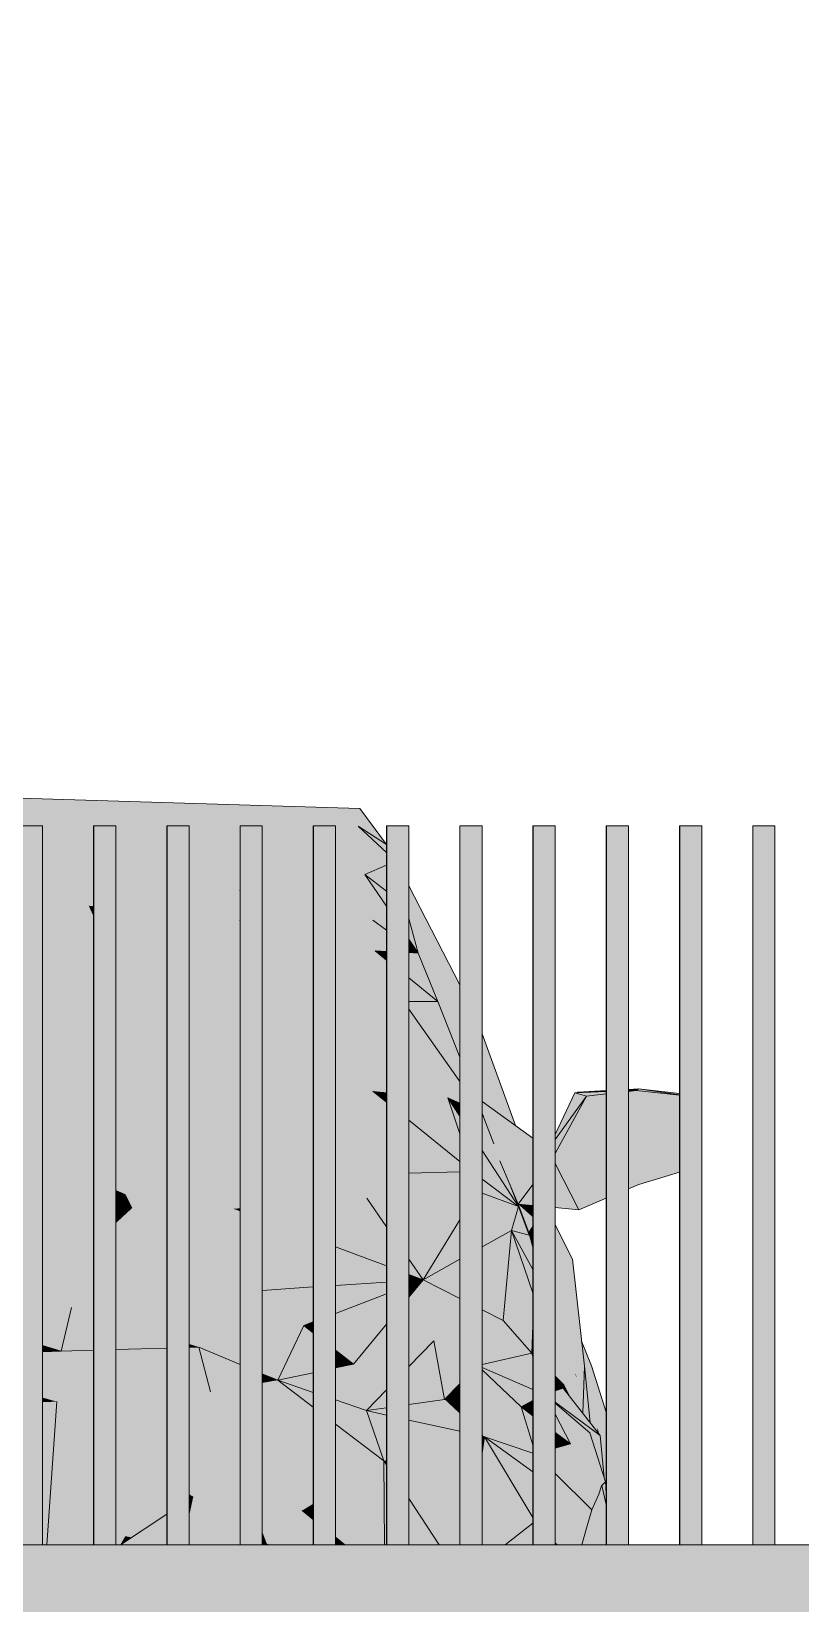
# Model space of a CAD drawing. Header units: millimetres. Extents: x 365175 to 2667127, y -330297 to -162108.
# Drawn here: x 1893568 to 1894616, y -318991 to -316848 of the extents above; entities that cross this region are included whole.
import ezdxf

# ---------------------------------------------------------------- set-up
doc = ezdxf.new("R2010")
doc.units = ezdxf.units.MM
doc.header["$MEASUREMENT"] = 0
for name, color, linetype in [('Cars', 7, 'Continuous'), ('Cotations - Altitudes & Niveaux', 7, 'Continuous'), ('TopoAlt', 7, 'Continuous')]:
    doc.layers.add(name, color=color, linetype=linetype)
doc.dimstyles.new('STYLE_GENERE__6', dxfattribs={"dimtxt": 0.18, "dimasz": 114, "dimexe": 0.18, "dimexo": 0.0625, "dimgap": 0, "dimtad": 0, "dimtih": 1, "dimtoh": 1, "dimdec": 4, "dimzin": 0, "dimdsep": 46, "dimcen": 0.09, "dimadec": 0, "dimazin": 0, "dimtfac": 1, "dimtdec": 4, "dimtmove": 0, "dimatfit": 3, "dimldrblk": 'ARROWHEAD_16', "dimfxl": 0, "dimtolj": 1, "dimtzin": 0, "dimarcsym": 0})

# ---------------------------------------------------------------- blocks, each defined once
blk = doc.blocks.new('Élément de coupe_125_6', base_point=(1445436.1, -319511))
at = {"layer": 'TopoAlt', "linetype": 'Continuous', "lineweight": 0, "true_color": 0x000000}
blk.add_hatch(color=18, dxfattribs=at).paths.add_polyline_path([(1882185.2, -318911), (1882185.2, -319511), (1914672.8, -319511), (1914672.8, -318911)])
at = {"layer": 'TopoAlt', "color": 190, "linetype": 'Continuous', "lineweight": 5, "true_color": 0x8002ff}
blk.add_line((1914672.8, -318911), (1882185.2, -318911), dxfattribs=at)
blk = doc.blocks.new('Élément de coupe_289_6', base_point=(1445436.1, -319511))
at = {"linetype": 'Continuous', "lineweight": 0, "true_color": 0x000000}
for points in [[(1893553.2, -317931), (1893553.2, -318911), (1893553.6, -318911), (1893553.6, -317931)], [(1893553.2, -317931), (1893553.2, -318911), (1893553.6, -318911), (1893553.6, -317931)], [(1893553.6, -317931), (1893553.6, -318911), (1893583.6, -318911), (1893583.6, -317931)]]:
    blk.add_hatch(color=18, dxfattribs=at).paths.add_polyline_path(points)
at = {"color": 18, "linetype": 'Continuous', "lineweight": 5, "true_color": 0x330000}
for p, q in [((1893553.2, -317931), (1893553.6, -317931)), ((1893553.2, -318911), (1893553.2, -317931)), ((1893553.6, -317931), (1893583.6, -317931)), ((1893553.6, -318911), (1893553.6, -317931)), ((1893583.6, -318911), (1893583.6, -317931))]:
    blk.add_line(p, q, dxfattribs=at)
blk = doc.blocks.new('Élément de coupe_290_6', base_point=(1445436.1, -319511))
at = {"linetype": 'Continuous', "lineweight": 0, "true_color": 0x000000}
for points in [[(1893653, -317931), (1893653, -318911), (1893653.3, -318911), (1893653.3, -317931)], [(1893653, -317931), (1893653, -318911), (1893653.3, -318911), (1893653.3, -317931)], [(1893653.3, -317931), (1893653.3, -318911), (1893683.3, -318911), (1893683.3, -317931)]]:
    blk.add_hatch(color=18, dxfattribs=at).paths.add_polyline_path(points)
at = {"color": 18, "linetype": 'Continuous', "lineweight": 5, "true_color": 0x330000}
for p, q in [((1893653, -317931), (1893653.3, -317931)), ((1893653, -318911), (1893653, -317931)), ((1893653.3, -317931), (1893683.3, -317931)), ((1893653.3, -318911), (1893653.3, -317931)), ((1893683.3, -318911), (1893683.3, -317931))]:
    blk.add_line(p, q, dxfattribs=at)
blk = doc.blocks.new('Élément de coupe_291_6', base_point=(1445436.1, -319511))
at = {"linetype": 'Continuous', "lineweight": 0, "true_color": 0x000000}
for points in [[(1893752.8, -317931), (1893752.8, -318911), (1893753.1, -318911), (1893753.1, -317931)], [(1893752.8, -317931), (1893752.8, -318911), (1893753.1, -318911), (1893753.1, -317931)], [(1893753.1, -317931), (1893753.1, -318911), (1893783.1, -318911), (1893783.1, -317931)]]:
    blk.add_hatch(color=18, dxfattribs=at).paths.add_polyline_path(points)
at = {"color": 18, "linetype": 'Continuous', "lineweight": 5, "true_color": 0x330000}
for p, q in [((1893752.8, -317931), (1893753.1, -317931)), ((1893752.8, -318911), (1893752.8, -317931)), ((1893753.1, -317931), (1893783.1, -317931)), ((1893753.1, -318911), (1893753.1, -317931)), ((1893783.1, -318911), (1893783.1, -317931))]:
    blk.add_line(p, q, dxfattribs=at)
blk = doc.blocks.new('Élément de coupe_292_6', base_point=(1445436.1, -319511))
at = {"linetype": 'Continuous', "lineweight": 0, "true_color": 0x000000}
for points in [[(1893852.5, -317931), (1893852.5, -318911), (1893852.8, -318911), (1893852.8, -317931)], [(1893852.5, -317931), (1893852.5, -318911), (1893852.8, -318911), (1893852.8, -317931)], [(1893852.8, -317931), (1893852.8, -318911), (1893882.8, -318911), (1893882.8, -317931)]]:
    blk.add_hatch(color=18, dxfattribs=at).paths.add_polyline_path(points)
at = {"color": 18, "linetype": 'Continuous', "lineweight": 5, "true_color": 0x330000}
for p, q in [((1893852.5, -317931), (1893852.8, -317931)), ((1893852.5, -318911), (1893852.5, -317931)), ((1893852.8, -317931), (1893882.8, -317931)), ((1893852.8, -318911), (1893852.8, -317931)), ((1893882.8, -318911), (1893882.8, -317931))]:
    blk.add_line(p, q, dxfattribs=at)
blk = doc.blocks.new('Élément de coupe_293_6', base_point=(1445436.1, -319511))
at = {"linetype": 'Continuous', "lineweight": 0, "true_color": 0x000000}
for points in [[(1893952.3, -317931), (1893952.3, -318911), (1893952.6, -318911), (1893952.6, -317931)], [(1893952.3, -317931), (1893952.3, -318911), (1893952.6, -318911), (1893952.6, -317931)], [(1893952.6, -317931), (1893952.6, -318911), (1893982.6, -318911), (1893982.6, -317931)]]:
    blk.add_hatch(color=18, dxfattribs=at).paths.add_polyline_path(points)
at = {"color": 18, "linetype": 'Continuous', "lineweight": 5, "true_color": 0x330000}
for p, q in [((1893952.3, -317931), (1893952.6, -317931)), ((1893952.3, -318911), (1893952.3, -317931)), ((1893952.6, -317931), (1893982.6, -317931)), ((1893952.6, -318911), (1893952.6, -317931)), ((1893982.6, -318911), (1893982.6, -317931))]:
    blk.add_line(p, q, dxfattribs=at)
blk = doc.blocks.new('Élément de coupe_294_6', base_point=(1445436.1, -319511))
at = {"linetype": 'Continuous', "lineweight": 0, "true_color": 0x000000}
for points in [[(1894052, -317931), (1894052, -318911), (1894052.4, -318911), (1894052.4, -317931)], [(1894052, -317931), (1894052, -318911), (1894052.4, -318911), (1894052.4, -317931)], [(1894052.4, -317931), (1894052.4, -318911), (1894082.4, -318911), (1894082.4, -317931)]]:
    blk.add_hatch(color=18, dxfattribs=at).paths.add_polyline_path(points)
at = {"color": 18, "linetype": 'Continuous', "lineweight": 5, "true_color": 0x330000}
for p, q in [((1894052, -317931), (1894052.4, -317931)), ((1894052, -318911), (1894052, -317931)), ((1894052.4, -317931), (1894082.4, -317931)), ((1894052.4, -318911), (1894052.4, -317931)), ((1894082.4, -318911), (1894082.4, -317931))]:
    blk.add_line(p, q, dxfattribs=at)
blk = doc.blocks.new('Élément de coupe_295_6', base_point=(1445436.1, -319511))
at = {"linetype": 'Continuous', "lineweight": 0, "true_color": 0x000000}
for points in [[(1894151.8, -317931), (1894151.8, -318911), (1894152.1, -318911), (1894152.1, -317931)], [(1894151.8, -317931), (1894151.8, -318911), (1894152.1, -318911), (1894152.1, -317931)], [(1894152.1, -317931), (1894152.1, -318911), (1894182.1, -318911), (1894182.1, -317931)]]:
    blk.add_hatch(color=18, dxfattribs=at).paths.add_polyline_path(points)
at = {"color": 18, "linetype": 'Continuous', "lineweight": 5, "true_color": 0x330000}
for p, q in [((1894151.8, -317931), (1894152.1, -317931)), ((1894151.8, -318911), (1894151.8, -317931)), ((1894152.1, -317931), (1894182.1, -317931)), ((1894152.1, -318911), (1894152.1, -317931)), ((1894182.1, -318911), (1894182.1, -317931))]:
    blk.add_line(p, q, dxfattribs=at)
blk = doc.blocks.new('Élément de coupe_296_6', base_point=(1445436.1, -319511))
at = {"linetype": 'Continuous', "lineweight": 0, "true_color": 0x000000}
for points in [[(1894251.5, -317931), (1894251.5, -318911), (1894251.9, -318911), (1894251.9, -317931)], [(1894251.5, -317931), (1894251.5, -318911), (1894251.9, -318911), (1894251.9, -317931)], [(1894251.9, -317931), (1894251.9, -318911), (1894281.9, -318911), (1894281.9, -317931)]]:
    blk.add_hatch(color=18, dxfattribs=at).paths.add_polyline_path(points)
at = {"color": 18, "linetype": 'Continuous', "lineweight": 5, "true_color": 0x330000}
for p, q in [((1894251.5, -317931), (1894251.9, -317931)), ((1894251.5, -318911), (1894251.5, -317931)), ((1894251.9, -317931), (1894281.9, -317931)), ((1894251.9, -318911), (1894251.9, -317931)), ((1894281.9, -318911), (1894281.9, -317931))]:
    blk.add_line(p, q, dxfattribs=at)
blk = doc.blocks.new('Élément de coupe_297_6', base_point=(1445436.1, -319511))
at = {"linetype": 'Continuous', "lineweight": 0, "true_color": 0x000000}
for points in [[(1894351.3, -317931), (1894351.3, -318911), (1894351.6, -318911), (1894351.6, -317931)], [(1894351.3, -317931), (1894351.3, -318911), (1894351.6, -318911), (1894351.6, -317931)], [(1894351.6, -317931), (1894351.6, -318911), (1894381.6, -318911), (1894381.6, -317931)]]:
    blk.add_hatch(color=18, dxfattribs=at).paths.add_polyline_path(points)
at = {"color": 18, "linetype": 'Continuous', "lineweight": 5, "true_color": 0x330000}
for p, q in [((1894351.3, -317931), (1894351.6, -317931)), ((1894351.3, -318911), (1894351.3, -317931)), ((1894351.6, -317931), (1894381.6, -317931)), ((1894351.6, -318911), (1894351.6, -317931)), ((1894381.6, -318911), (1894381.6, -317931))]:
    blk.add_line(p, q, dxfattribs=at)
blk = doc.blocks.new('Élément de coupe_298_6', base_point=(1445436.1, -319511))
at = {"linetype": 'Continuous', "lineweight": 0, "true_color": 0x000000}
for points in [[(1894451, -317931), (1894451, -318911), (1894451.4, -318911), (1894451.4, -317931)], [(1894451, -317931), (1894451, -318911), (1894451.4, -318911), (1894451.4, -317931)], [(1894451.4, -317931), (1894451.4, -318911), (1894481.4, -318911), (1894481.4, -317931)]]:
    blk.add_hatch(color=18, dxfattribs=at).paths.add_polyline_path(points)
at = {"color": 18, "linetype": 'Continuous', "lineweight": 5, "true_color": 0x330000}
for p, q in [((1894451, -317931), (1894451.4, -317931)), ((1894451, -318911), (1894451, -317931)), ((1894451.4, -317931), (1894481.4, -317931)), ((1894451.4, -318911), (1894451.4, -317931)), ((1894481.4, -318911), (1894481.4, -317931))]:
    blk.add_line(p, q, dxfattribs=at)
blk = doc.blocks.new('Élément de coupe_299_6', base_point=(1445436.1, -319511))
at = {"linetype": 'Continuous', "lineweight": 0, "true_color": 0x000000}
for points in [[(1894550.8, -317931), (1894550.8, -318911), (1894551.1, -318911), (1894551.1, -317931)], [(1894550.8, -317931), (1894550.8, -318911), (1894551.1, -318911), (1894551.1, -317931)], [(1894551.1, -317931), (1894551.1, -318911), (1894581.1, -318911), (1894581.1, -317931)]]:
    blk.add_hatch(color=18, dxfattribs=at).paths.add_polyline_path(points)
at = {"color": 18, "linetype": 'Continuous', "lineweight": 5, "true_color": 0x330000}
for p, q in [((1894550.8, -317931), (1894551.1, -317931)), ((1894550.8, -318911), (1894550.8, -317931)), ((1894551.1, -317931), (1894581.1, -317931)), ((1894551.1, -318911), (1894551.1, -317931)), ((1894581.1, -318911), (1894581.1, -317931))]:
    blk.add_line(p, q, dxfattribs=at)
blk = doc.blocks.new('Élément de coupe_496_6', base_point=(1445436.1, -319511))
at = {"layer": 'Cars', "linetype": 'Continuous', "lineweight": 0, "true_color": 0x000000}
for points in [[(1893377, -317916.6), (1894013.6, -317931.5), (1893377.1, -317891)], [(1893378.7, -317888.3), (1893377.1, -317891), (1894015.6, -317907.5)], [(1894013.6, -317931.5), (1894015.6, -317907.5), (1893377.1, -317891)], [(1894015.6, -317907.5), (1894013.6, -317931.5), (1894051.9, -317956.7)], [(1893377, -317916.6), (1893553.2, -317939.1), (1893553.2, -317931), (1893583.6, -317931), (1893583.6, -317943), (1893653, -317951.8), (1893653, -317931), (1893683.3, -317931), (1893683.3, -317955.7), (1893752.8, -317964.6), (1893752.8, -317931), (1893783.1, -317931), (1893783.1, -317968.4), (1893852.5, -317977.3), (1893852.5, -317931), (1893882.8, -317931), (1893882.8, -317981.2), (1893911.1, -317984.8), (1893952.3, -317963.4), (1893952.3, -317931), (1893982.6, -317931), (1893982.6, -317947.6), (1894013.6, -317931.5)], [(1894013.6, -317931.5), (1893982.6, -317947.6), (1893982.6, -317992.8), (1894022.5, -317997.3)], [(1894052, -317967.3), (1894013.6, -317931.5), (1894022.5, -317997.3), (1894052, -317984.9)], [(1894051.9, -317956.7), (1894013.6, -317931.5), (1894052, -317967.3), (1894052, -317956.8)], [(1893583.6, -317961.5), (1893653, -317976.6), (1893653, -317951.8), (1893583.6, -317943)], [(1893683.3, -317983.2), (1893752.8, -317998.2), (1893752.8, -317964.6), (1893683.3, -317955.7)], [(1893653, -317976.6), (1893583.6, -317961.5), (1893583.6, -317997.5), (1893653, -318003.2)], [(1893783.1, -318004.8), (1893851.1, -318019.6), (1893852.5, -318018.8), (1893852.5, -317977.3), (1893783.1, -317968.4)], [(1893911.1, -317984.8), (1893952.3, -317989.4), (1893952.3, -317963.4)], [(1893583.6, -318014.9), (1893653, -318026.5), (1893653, -318003.2), (1893583.6, -317997.5)], [(1893752.8, -317998.2), (1893683.3, -317983.2), (1893683.3, -318005.7), (1893752.8, -318011.5)], [(1893882.8, -318001.2), (1893911.1, -317984.8), (1893882.8, -317981.2)], [(1893882.8, -318001.2), (1893882.8, -318026.6), (1893952.3, -318042), (1893952.3, -318010.1), (1893911.1, -317984.8)], [(1893911.1, -317984.8), (1893952.3, -318010.1), (1893952.3, -317989.4)], [(1894022.5, -317997.3), (1893982.6, -317992.8), (1893982.6, -318028.7), (1894033.2, -318059.9)], [(1894022.5, -317997.3), (1894052, -318020.2), (1894052, -317984.9)], [(1894022.5, -317997.3), (1894033.2, -318059.9), (1894052, -318073.4), (1894052, -318040.8)], [(1894022.5, -317997.3), (1894052, -318040.8), (1894052, -318020.2)], [(1893583.6, -318026.2), (1893646.5, -318040.1), (1893653, -318040.7), (1893653, -318026.5), (1893583.6, -318014.9)], [(1893683.3, -318005.7), (1893683.3, -318031.5), (1893752.8, -318043.1), (1893752.8, -318011.5)], [(1893851.1, -318019.6), (1893783.1, -318004.8), (1893783.1, -318014)], [(1893783.1, -318014), (1893783.1, -318048.2), (1893851.3, -318059.6), (1893851.1, -318019.6)], [(1893851.1, -318019.6), (1893852.5, -318019.9), (1893852.5, -318018.8)], [(1893851.1, -318019.6), (1893852.5, -318020.2), (1893852.5, -318019.9)], [(1893851.1, -318019.6), (1893851.3, -318059.6), (1893852.5, -318059.8), (1893852.5, -318020.2)], [(1894082.4, -318047.5), (1894151.8, -318155.7), (1894151.8, -318147.9), (1894082.4, -318013.1)], [(1893583.6, -318026.2), (1893583.6, -318038.8), (1893646.5, -318040.1)], [(1893646.5, -318040.1), (1893583.6, -318038.8), (1893583.6, -318171.3), (1893653, -318217.4), (1893653, -318054.4)], [(1893646.5, -318040.1), (1893653, -318054.4), (1893653, -318040.7)], [(1893683.3, -318031.5), (1893683.3, -318043.6), (1893752.8, -318050.2), (1893752.8, -318043.1)], [(1893952.3, -318042), (1893882.8, -318026.6), (1893882.8, -318033.6), (1893952.3, -318064.3)], [(1893882.8, -318066.7), (1893952.3, -318082.4), (1893952.3, -318064.3), (1893882.8, -318033.6)], [(1893982.6, -318048.7), (1894033.2, -318059.9), (1893982.6, -318028.7)], [(1893752.8, -318050.2), (1893683.3, -318043.6), (1893683.3, -318120.9), (1893752.8, -318273)], [(1893783.1, -318048.2), (1893783.1, -318053.1), (1893851.3, -318059.6)], [(1893783.1, -318053.1), (1893783.1, -318229.8), (1893851.3, -318059.6)], [(1893783.1, -318229.8), (1893783.1, -318288.6), (1893852.5, -318289.7), (1893852.5, -318061.2), (1893851.3, -318059.6)], [(1893852.5, -318059.8), (1893851.3, -318059.6), (1893852.5, -318061.2)], [(1893982.6, -318077.7), (1894036.6, -318101.5), (1894033.2, -318059.9), (1893982.6, -318048.7)], [(1894033.2, -318059.9), (1894036.6, -318101.5), (1894052, -318102.3), (1894052, -318073.4)], [(1894082.4, -318047.5), (1894082.4, -318050.2), (1894151.8, -318198.9), (1894151.8, -318155.7)], [(1894082.4, -318057.6), (1894095.1, -318104.5), (1894151.8, -318216.8), (1894151.8, -318198.9), (1894082.4, -318050.2)], [(1894082.4, -318057.6), (1894082.4, -318085.7), (1894095.1, -318104.5)], [(1893882.8, -318066.7), (1893882.8, -318100), (1893952.3, -318188.9), (1893952.3, -318082.4)], [(1893982.6, -318089.3), (1894036.6, -318101.5), (1893982.6, -318077.7)], [(1893952.3, -318188.9), (1893882.8, -318100), (1893882.8, -318290.2), (1893952.3, -318291.4)], [(1893982.6, -318089.3), (1893982.6, -318227.7), (1894033.4, -318292.7), (1894036.6, -318101.5)], [(1894036.6, -318101.5), (1894033.4, -318292.7), (1894052, -318238.3), (1894052, -318129.2)], [(1894036.6, -318101.5), (1894052, -318129.2), (1894052, -318114)], [(1894052, -318102.3), (1894036.6, -318101.5), (1894052, -318114)], [(1894082.4, -318085.7), (1894082.4, -318095.3), (1894095.1, -318104.5)], [(1894082.4, -318095.3), (1894082.4, -318103.9), (1894095.1, -318104.5)], [(1894095.1, -318104.5), (1894082.4, -318103.9), (1894082.4, -318138.5), (1894121.9, -318170.5)], [(1894095.1, -318104.5), (1894121.9, -318170.5), (1894151.8, -318227), (1894151.8, -318216.8)], [(1893683.3, -318120.9), (1893683.3, -318237.5), (1893752.8, -318283.6), (1893752.8, -318273)], [(1894082.4, -318138.5), (1894082.4, -318170.6), (1894121.9, -318170.5)], [(1893583.6, -318291.9), (1893653, -318290.4), (1893653, -318217.4), (1893583.6, -318171.3)], [(1894082.4, -318180.8), (1894151.8, -318279.7), (1894151.8, -318246.4), (1894121.9, -318170.5), (1894082.4, -318170.6)], [(1894082.4, -318186.1), (1894135.6, -318301.7), (1894151.8, -318308.9), (1894151.8, -318279.7), (1894082.4, -318180.8)], [(1894082.4, -318186.1), (1894082.4, -318297), (1894135.6, -318301.7)], [(1894121.9, -318170.5), (1894151.8, -318246.4), (1894151.8, -318227)], [(1893982.6, -318291.9), (1894033.4, -318292.7), (1893982.6, -318227.7)], [(1894182.1, -318214.6), (1894182.1, -318263.8), (1894212.2, -318328.3), (1894227.7, -318339.4)], [(1893752.8, -318283.6), (1893683.3, -318237.5), (1893683.3, -318289.8), (1893752.8, -318288.3)], [(1894033.4, -318292.7), (1894052, -318294.4), (1894052, -318238.3)], [(1894182.1, -318263.8), (1894182.1, -318276.9), (1894205.6, -318323.5), (1894212.2, -318328.3)], [(1894182.1, -318276.9), (1894182.1, -318284.4), (1894201.1, -318320.3), (1894205.6, -318323.5)], [(1893583.6, -318291.9), (1893583.6, -318384.5), (1893653, -318414.5), (1893653, -318290.4)], [(1893752.8, -318288.3), (1893683.3, -318289.8), (1893683.3, -318427.6), (1893696.5, -318433.3), (1893752.8, -318304.1)], [(1893783.1, -318288.6), (1893783.1, -318297.5), (1893852.5, -318325.1), (1893852.5, -318289.7)], [(1893852.5, -318325.1), (1893783.1, -318297.5), (1893783.1, -318426.4), (1893852.5, -318420.9)], [(1893882.8, -318337.2), (1893952.3, -318364.8), (1893952.3, -318291.4), (1893882.8, -318290.2)], [(1893982.6, -318376.8), (1894052, -318404.4), (1894052, -318397.8), (1894033.4, -318292.7), (1893982.6, -318291.9)], [(1894052, -318307.8), (1894033.4, -318292.7), (1894052, -318397.8)], [(1894033.4, -318292.7), (1894052, -318307.8), (1894052, -318294.4)], [(1894082.4, -318297), (1894082.4, -318332.4), (1894151.8, -318388.7), (1894151.8, -318350.7), (1894135.6, -318301.7)], [(1894201.1, -318320.3), (1894182.1, -318284.4), (1894182.1, -318306.6)], [(1894281.9, -318358.8), (1894324.4, -318299.4), (1894308.4, -318295), (1894281.9, -318351.9)], [(1894351.3, -318292.4), (1894308.4, -318295), (1894351.3, -318293.4)], [(1894308.4, -318295), (1894324.4, -318299.4), (1894351.3, -318296.4), (1894351.3, -318293.4)], [(1894312.4, -318293.9), (1894311.9, -318294.8), (1894312.2, -318294.8)], [(1894312.4, -318293.9), (1894312.2, -318294.8), (1894312.8, -318294.7)], [(1894312.4, -318293.9), (1894312.8, -318294.7), (1894351.3, -318292.4), (1894351.3, -318291.9)], [(1894324.4, -318299.4), (1894351.3, -318344.8), (1894351.3, -318296.4)], [(1894381.6, -318290.5), (1894381.6, -318292.2), (1894392, -318291.8), (1894395.1, -318289.7)], [(1894381.6, -318290.4), (1894381.6, -318290.5), (1894395.1, -318289.7)], [(1894392, -318291.8), (1894381.6, -318293), (1894381.6, -318396.1), (1894395.7, -318419.8)], [(1894381.6, -318292.2), (1894381.6, -318293), (1894392, -318291.8)], [(1894395.1, -318289.7), (1894392, -318291.8), (1894451, -318298.3), (1894451, -318297.7)], [(1894392, -318291.8), (1894395.7, -318419.8), (1894451, -318403.2), (1894451, -318372.8)], [(1894392, -318291.8), (1894451, -318372.8), (1894451, -318332)], [(1894451, -318298.3), (1894392, -318291.8), (1894451, -318332)], [(1894451, -318295.8), (1894395.1, -318289.7), (1894451, -318297.7)], [(1893752.8, -318304.1), (1893696.5, -318433.3), (1893752.8, -318428.8)], [(1894151.8, -318326.7), (1894135.6, -318301.7), (1894151.8, -318350.7)], [(1894135.6, -318301.7), (1894151.8, -318326.7), (1894151.8, -318308.9)], [(1894182.1, -318306.6), (1894182.1, -318307.7), (1894251.5, -318363.1), (1894251.5, -318356.6)], [(1894182.1, -318323.2), (1894182.1, -318323.4), (1894198.3, -318364.7), (1894206.2, -318387.6), (1894231.3, -318446.7), (1894251.5, -318419.8), (1894251.5, -318363.1), (1894182.1, -318307.7), (1894182.1, -318322.8), (1894182.2, -318323.1), (1894184, -318327.2)], [(1894324.4, -318299.4), (1894281.9, -318377.6), (1894281.9, -318391.5), (1894314.1, -318454.3)], [(1894281.9, -318358.8), (1894281.9, -318377.6), (1894324.4, -318299.4)], [(1894314.1, -318454.3), (1894351.3, -318438.6), (1894351.3, -318344.8), (1894324.4, -318299.4)], [(1893882.8, -318418.5), (1893952.3, -318413), (1893952.3, -318364.8), (1893882.8, -318337.2)], [(1894082.4, -318332.4), (1894082.4, -318404.3), (1894151.8, -318402.9), (1894151.8, -318388.7)], [(1894182.1, -318322.8), (1894182.1, -318322.9), (1894182.2, -318323.1)], [(1894182.2, -318323.1), (1894182.1, -318322.9), (1894182.1, -318323.2), (1894184, -318327.2)], [(1894183.5, -318326.9), (1894184, -318327.2), (1894182.1, -318323.2), (1894182.1, -318323.4)], [(1894182.1, -318323.4), (1894182.1, -318373.5), (1894231.6, -318449.9), (1894219.3, -318418.5), (1894206.2, -318387.6), (1894198.3, -318364.7)], [(1894481.4, -318347.3), (1894481.4, -318348.3), (1894481.6, -318349.2)], [(1894481.4, -318348.3), (1894481.4, -318349.3), (1894481.6, -318349.2)], [(1894481.4, -318349.3), (1894481.4, -318351), (1894481.6, -318349.2)], [(1893583.6, -318384.5), (1893583.6, -318429.6), (1893653, -318431.9), (1893653, -318414.5)], [(1893982.6, -318410.6), (1894052, -318405), (1894052, -318404.4), (1893982.6, -318376.8)], [(1894182.1, -318373.5), (1894182.1, -318412.5), (1894231.6, -318449.9)], [(1893982.6, -318437.9), (1894025.2, -318438.6), (1894052, -318406.5), (1894052, -318405), (1893982.6, -318410.6)], [(1894082.4, -318404.3), (1894082.4, -318410.8), (1894151.8, -318424.7), (1894151.8, -318402.9)], [(1894227.4, -318443.3), (1894231.6, -318449.9), (1894219.3, -318418.5), (1894206.2, -318387.6)], [(1894281.9, -318391.5), (1894281.9, -318451.4), (1894314.1, -318454.3)], [(1894381.6, -318396.1), (1894381.6, -318425.7), (1894395.7, -318419.8)], [(1893783.1, -318426.4), (1893783.1, -318434.7), (1893852.5, -318435.8), (1893852.5, -318420.9)], [(1893882.8, -318418.5), (1893882.8, -318436.3), (1893952.3, -318437.4), (1893952.3, -318413)], [(1894025.2, -318438.6), (1894052, -318437), (1894052, -318406.5)], [(1894082.4, -318410.8), (1894082.4, -318435.1), (1894151.8, -318430.9), (1894151.8, -318424.7)], [(1894182.1, -318412.5), (1894182.1, -318431.8), (1894231.6, -318449.9)], [(1894219.3, -318418.5), (1894231.6, -318449.9), (1894243.2, -318481), (1894244.2, -318481.2), (1894231.3, -318446.7)], [(1894219.3, -318418.5), (1894231.6, -318449.9), (1894243.2, -318481), (1894244.2, -318481.2), (1894231.3, -318446.7)], [(1894231.3, -318446.7), (1894251.5, -318448.5), (1894251.5, -318419.8)], [(1893583.6, -318440.9), (1893653, -318447.1), (1893653, -318431.9), (1893583.6, -318429.6)], [(1893583.6, -318444.8), (1893653, -318448.8), (1893653, -318447.1), (1893583.6, -318440.9)], [(1893583.6, -318463.2), (1893653, -318496.6), (1893653, -318448.8), (1893583.6, -318444.8)], [(1893683.3, -318432.9), (1893696.5, -318433.3), (1893683.3, -318427.6)], [(1893683.3, -318432.9), (1893683.3, -318449.8), (1893705.8, -318451.9), (1893696.5, -318433.3)], [(1893752.8, -318428.8), (1893696.5, -318433.3), (1893752.8, -318434.2)], [(1893696.5, -318433.3), (1893752.8, -318435.3), (1893752.8, -318434.2)], [(1893696.5, -318433.3), (1893752.8, -318440.9), (1893752.8, -318435.3)], [(1893696.5, -318433.3), (1893705.8, -318451.9), (1893752.8, -318452.3), (1893752.8, -318440.9)], [(1893852.5, -318435.8), (1893783.1, -318434.7), (1893783.1, -318436.4), (1893852.5, -318438.8)], [(1893852.5, -318438.8), (1893783.1, -318436.4), (1893783.1, -318444.9), (1893843.7, -318453.1), (1893852.5, -318452.4)], [(1893783.1, -318444.9), (1893783.1, -318452.5), (1893843.7, -318453.1)], [(1893952.3, -318437.4), (1893882.8, -318436.3), (1893882.8, -318439.9), (1893952.3, -318442.4)], [(1893882.8, -318450.3), (1893952.3, -318445.3), (1893952.3, -318442.4), (1893882.8, -318439.9)], [(1893882.8, -318450.3), (1893882.8, -318467.6), (1893952.3, -318493.4), (1893952.3, -318445.3)], [(1893982.6, -318437.9), (1893982.6, -318443), (1894025.2, -318438.6)], [(1893982.6, -318443), (1893982.6, -318474), (1894025.2, -318438.6)], [(1893982.6, -318474), (1893982.6, -318504.8), (1894052, -318531), (1894052, -318477.5), (1894025.2, -318438.6)], [(1894052, -318437), (1894025.2, -318438.6), (1894052, -318477.5)], [(1894082.4, -318435.1), (1894082.4, -318521.5), (1894101.8, -318549.8), (1894151.8, -318468.3), (1894151.8, -318430.9)], [(1894182.1, -318431.8), (1894182.1, -318436.9), (1894222.1, -318482.6), (1894231.6, -318449.9)], [(1894182.1, -318504.9), (1894222.1, -318482.6), (1894182.1, -318436.9)], [(1894227.4, -318443.3), (1894229.7, -318448.4), (1894231.6, -318449.9)], [(1894229.9, -318449.1), (1894230.1, -318449.3), (1894231.6, -318449.9), (1894229.7, -318448.4)], [(1894231.3, -318446.7), (1894245.7, -318485.4), (1894251.5, -318477.2), (1894251.5, -318448.5)], [(1894231.3, -318446.7), (1894251.5, -318464.7), (1894251.5, -318448.5)], [(1893653, -318496.6), (1893583.6, -318463.2), (1893583.6, -318481.3), (1893653, -318497.3)], [(1893683.3, -318450.6), (1893705.8, -318451.9), (1893683.3, -318449.8)], [(1893705.8, -318451.9), (1893683.3, -318450.6), (1893683.3, -318472.7)], [(1893683.3, -318472.7), (1893683.3, -318497.8), (1893752.8, -318497.1), (1893752.8, -318459.9), (1893705.8, -318451.9)], [(1893705.8, -318451.9), (1893752.8, -318459.9), (1893752.8, -318452.3)], [(1893783.1, -318452.5), (1893783.1, -318465.2), (1893852.5, -318477.1), (1893852.5, -318456.3), (1893843.7, -318453.1)], [(1893783.1, -318465.2), (1893783.1, -318496.8), (1893852.5, -318496.1), (1893852.5, -318477.1)], [(1893852.5, -318452.4), (1893843.7, -318453.1), (1893852.5, -318456.3)], [(1893882.8, -318482.4), (1893952.3, -318494.3), (1893952.3, -318493.4), (1893882.8, -318467.6)], [(1894101.8, -318549.8), (1894151.8, -318521.8), (1894151.8, -318468.3)], [(1894246.1, -318488.8), (1894231.6, -318449.9), (1894222.1, -318482.6)], [(1894230.1, -318449.3), (1894231.4, -318450.6), (1894231.6, -318449.9)], [(1894231.4, -318450.6), (1894244.7, -318487.3), (1894245.8, -318487.9), (1894231.6, -318449.9)], [(1893583.6, -318494.9), (1893653, -318497.9), (1893653, -318497.3), (1893583.6, -318481.3)], [(1893882.8, -318495.9), (1893952.3, -318495.2), (1893952.3, -318494.3), (1893882.8, -318482.4)], [(1894182.1, -318504.9), (1894182.1, -318590.6), (1894210.7, -318605.2), (1894222.1, -318482.6)], [(1894210.7, -318605.2), (1894251.5, -318573.7), (1894251.5, -318567.7), (1894222.1, -318482.6)], [(1894251.5, -318535.6), (1894222.1, -318482.6), (1894251.5, -318567.7)], [(1894246.1, -318488.8), (1894222.1, -318482.6), (1894251.5, -318535.6), (1894251.5, -318508.7)], [(1894244.2, -318481.2), (1894243.2, -318481), (1894246.1, -318488.8), (1894251.5, -318489.3), (1894251.5, -318486.7), (1894245.7, -318485.4)], [(1894244.2, -318481.2), (1894243.2, -318481), (1894246.1, -318488.8), (1894251.5, -318489.3), (1894251.5, -318486.7), (1894245.7, -318485.4)], [(1894245.7, -318485.4), (1894251.5, -318486.7), (1894251.5, -318477.2)], [(1894246.1, -318488.8), (1894251.5, -318508.7), (1894251.5, -318489.3)], [(1894251.5, -318489.3), (1894251.2, -318489.2), (1894251.5, -318489.3)], [(1894281.9, -318475.1), (1894281.9, -318505.6), (1894305.2, -318521.9)], [(1893583.6, -318494.9), (1893583.6, -318570.4), (1893622.9, -318587.4), (1893653, -318506.2), (1893653, -318497.9)], [(1893653, -318506.2), (1893622.9, -318587.4), (1893653, -318584.6)], [(1893683.3, -318506.8), (1893752.8, -318529), (1893752.8, -318497.1), (1893683.3, -318497.8)], [(1893683.3, -318581.9), (1893752.8, -318575.6), (1893752.8, -318529), (1893683.3, -318506.8)], [(1893852.5, -318496.1), (1893783.1, -318496.8), (1893783.1, -318538.7), (1893852.5, -318561)], [(1893882.8, -318495.9), (1893882.8, -318552.2), (1893952.3, -318498.8), (1893952.3, -318495.2)], [(1893882.8, -318552.2), (1893882.8, -318564.2), (1893952.3, -318559.6), (1893952.3, -318498.8)], [(1893982.6, -318557.6), (1894052, -318553), (1894052, -318531), (1893982.6, -318504.8)], [(1894281.9, -318505.6), (1894281.9, -318545.5), (1894305.2, -318521.9)], [(1894082.4, -318542.4), (1894101.8, -318549.8), (1894082.4, -318521.5)], [(1894151.8, -318521.8), (1894101.8, -318549.8), (1894151.8, -318575.2)], [(1894305.2, -318521.9), (1894281.9, -318545.5), (1894281.9, -318591.8), (1894321.6, -318667.3)], [(1893783.1, -318572.8), (1893852.5, -318566.5), (1893852.5, -318561), (1893783.1, -318538.7)], [(1893982.6, -318595.6), (1894052, -318568.9), (1894052, -318553), (1893982.6, -318557.6)], [(1894082.4, -318542.4), (1894082.4, -318551), (1894101.8, -318549.8)], [(1894082.4, -318557.2), (1894082.4, -318573.3), (1894101.8, -318549.8)], [(1894101.8, -318549.8), (1894082.4, -318573.3), (1894082.4, -318642.9), (1894116.3, -318633)], [(1894082.4, -318551), (1894082.4, -318557.2), (1894101.8, -318549.8)], [(1894101.8, -318549.8), (1894116.3, -318633), (1894151.8, -318622.5), (1894151.8, -318575.2)], [(1893583.6, -318570.4), (1893583.6, -318586.3), (1893622.9, -318587.4)], [(1893752.8, -318575.6), (1893683.3, -318581.9), (1893683.3, -318606.2), (1893752.8, -318627.9)], [(1893783.1, -318572.8), (1893783.1, -318637.3), (1893796.4, -318641.5), (1893852.5, -318580), (1893852.5, -318566.5)], [(1893952.3, -318559.6), (1893882.8, -318564.2), (1893882.8, -318576.1), (1893939.5, -318612.1), (1893952.3, -318607.2)], [(1893882.8, -318576.1), (1893882.8, -318623.8), (1893939.5, -318612.1)], [(1893982.6, -318645.8), (1894006.9, -318664.7), (1894052, -318610.1), (1894052, -318568.9), (1893982.6, -318595.6)], [(1894210.7, -318605.2), (1894250, -318650), (1894251.5, -318612), (1894251.5, -318573.7)], [(1894281.9, -318591.8), (1894288.5, -318604.4), (1894281.9, -318564.1)], [(1893622.9, -318587.4), (1893583.6, -318586.3), (1893583.6, -318639.3), (1893609.1, -318646.9)], [(1893622.9, -318587.4), (1893609.1, -318646.9), (1893653, -318645.7), (1893653, -318596.7)], [(1893622.9, -318587.4), (1893653, -318596.7), (1893653, -318584.6)], [(1893796.4, -318641.5), (1893852.5, -318630), (1893852.5, -318580)], [(1894182.1, -318590.6), (1894182.1, -318613.6), (1894210.7, -318605.2)], [(1894321.6, -318667.3), (1894281.9, -318591.8), (1894281.9, -318612.2)], [(1894281.9, -318604), (1894284.5, -318613.6), (1894285.4, -318617.1), (1894294.2, -318629.2), (1894292, -318618.5), (1894288.5, -318604.4), (1894281.9, -318591.8)], [(1893683.3, -318606.2), (1893683.3, -318644.8), (1893752.8, -318642.8), (1893752.8, -318627.9)], [(1893939.5, -318612.1), (1893882.8, -318623.8), (1893882.8, -318677.8), (1893903.9, -318686.6)], [(1893903.9, -318686.6), (1893952.3, -318676.4), (1893952.3, -318622.1), (1893939.5, -318612.1)], [(1893952.3, -318607.2), (1893939.5, -318612.1), (1893952.3, -318622.1)], [(1894006.9, -318664.7), (1894052, -318651.7), (1894052, -318610.1)], [(1894182.1, -318665.4), (1894250, -318650), (1894210.7, -318605.2), (1894182.1, -318655.9)], [(1894182.1, -318613.6), (1894182.1, -318655.9), (1894210.7, -318605.2)], [(1894250, -318650), (1894251.5, -318651.5), (1894251.5, -318612)], [(1894281.9, -318612.2), (1894281.9, -318657.6), (1894293.7, -318692.8), (1894321.6, -318667.3)], [(1894294.2, -318629.2), (1894285.4, -318617.1), (1894308.9, -318677.3), (1894309.4, -318678.4), (1894310, -318677.9), (1894304, -318658.8)], [(1893583.6, -318639.3), (1893583.6, -318647.9), (1893609.1, -318646.9)], [(1893783.1, -318641.9), (1893796.4, -318641.5), (1893783.1, -318637.3)], [(1893783.1, -318694.6), (1893812.4, -318702.6), (1893796.4, -318641.5), (1893783.1, -318641.9)], [(1893796.4, -318641.5), (1893852.5, -318665.1), (1893852.5, -318630)], [(1893796.4, -318641.5), (1893812.4, -318702.6), (1893852.5, -318695.6), (1893852.5, -318665.1)], [(1894082.4, -318642.9), (1894082.4, -318668.2), (1894116.3, -318633)], [(1894116.3, -318633), (1894082.4, -318668.2), (1894082.4, -318719.8), (1894131.2, -318712.8)], [(1894116.3, -318633), (1894151.8, -318653.1), (1894151.8, -318622.5)], [(1894116.3, -318633), (1894131.2, -318712.8), (1894151.8, -318691.7), (1894151.8, -318653.1)], [(1894317.8, -318633.6), (1894321.6, -318667.3), (1894323.8, -318690), (1894339.3, -318751.8), (1894331, -318667.2)], [(1893583.6, -318710.4), (1893603.2, -318715.9), (1893609.1, -318646.9), (1893583.6, -318647.9)], [(1893609.1, -318646.9), (1893603.2, -318715.9), (1893653, -318712.8), (1893653, -318659)], [(1893609.1, -318646.9), (1893653, -318659), (1893653, -318645.7)], [(1893752.8, -318642.8), (1893683.3, -318644.8), (1893683.3, -318667.3), (1893752.8, -318686.3)], [(1893982.6, -318645.8), (1893982.6, -318669.9), (1894006.9, -318664.7)], [(1894006.9, -318664.7), (1894024.6, -318728), (1894052, -318699.6), (1894052, -318651.7)], [(1894182.1, -318669.4), (1894251.5, -318699.1), (1894251.5, -318655), (1894250, -318650), (1894182.1, -318665.4)], [(1894251.5, -318651.7), (1894250, -318650), (1894251.5, -318655)], [(1894250, -318650), (1894251.5, -318651.7), (1894251.5, -318651.5)], [(1894293.7, -318692.8), (1894281.9, -318657.6), (1894281.9, -318681.2)], [(1893683.3, -318667.3), (1893683.3, -318710.8), (1893752.8, -318706.4), (1893752.8, -318686.3)], [(1893882.8, -318677.8), (1893882.8, -318690.3), (1893903.9, -318686.6)], [(1893903.9, -318686.6), (1893952.3, -318703.2), (1893952.3, -318676.4)], [(1894006.9, -318664.7), (1893982.6, -318669.9), (1893982.6, -318713.6), (1894024.6, -318728)], [(1894182.1, -318669.4), (1894182.1, -318672.6), (1894235.3, -318723), (1894251.5, -318714.5), (1894251.5, -318699.1)], [(1894182.1, -318672.6), (1894182.1, -318717.8), (1894235.3, -318723)], [(1894293.7, -318692.8), (1894281.9, -318681.2), (1894281.9, -318685.4), (1894292.7, -318697.4)], [(1894321.6, -318667.3), (1894293.7, -318692.8), (1894300.7, -318707.6), (1894318.8, -318730.8)], [(1894309.4, -318678.4), (1894310.7, -318683.7), (1894310, -318677.9)], [(1894318.8, -318730.8), (1894319.3, -318731.4), (1894321.6, -318667.3)], [(1894319.3, -318731.4), (1894329.2, -318744.1), (1894321.6, -318667.3)], [(1894351.3, -318735.5), (1894331, -318667.2), (1894339.3, -318751.8), (1894351.3, -318770.9)], [(1894331, -318667.2), (1894351.3, -318731.4), (1894351.3, -318730.3)], [(1894331, -318667.2), (1894351.3, -318735.5), (1894351.3, -318731.4)], [(1893783.1, -318694.6), (1893783.1, -318704.5), (1893812.4, -318702.6)], [(1893783.1, -318704.5), (1893783.1, -318841.8), (1893788.1, -318845.3), (1893812.4, -318702.6)], [(1893788.1, -318845.3), (1893852.5, -318886.5), (1893852.5, -318811), (1893812.4, -318702.6)], [(1893812.4, -318702.6), (1893852.5, -318811), (1893852.5, -318695.6)], [(1893903.9, -318686.6), (1893882.8, -318690.3), (1893882.8, -318893.1), (1893889.1, -318910)], [(1893889.1, -318910), (1893937.3, -318864.2), (1893903.9, -318686.6)], [(1893903.9, -318686.6), (1893937.3, -318864.2), (1893952.3, -318855), (1893952.3, -318723.4)], [(1893903.9, -318686.6), (1893952.3, -318723.4), (1893952.3, -318703.2)], [(1894024.6, -318728), (1894052, -318724.1), (1894052, -318699.6)], [(1894131.2, -318712.8), (1894151.8, -318714.8), (1894151.8, -318691.7)], [(1894281.9, -318685.4), (1894281.9, -318701.1), (1894292.7, -318697.4)], [(1894281.9, -318701.1), (1894281.9, -318716.5), (1894343.1, -318761.8), (1894292.7, -318697.4)], [(1894292.7, -318697.4), (1894296.6, -318702.4), (1894300.7, -318707.6), (1894293.7, -318692.8)], [(1894323.8, -318690), (1894327.4, -318725.5), (1894339.3, -318751.8)], [(1893583.6, -318716.5), (1893603.2, -318715.9), (1893583.6, -318710.4)], [(1893583.6, -318911), (1893589.2, -318911), (1893603.2, -318715.9), (1893583.6, -318716.5)], [(1893603.2, -318715.9), (1893589.2, -318911), (1893653, -318911), (1893653, -318750.8)], [(1893653, -318712.8), (1893603.2, -318715.9), (1893653, -318750.8)], [(1893683.3, -318772), (1893752.8, -318820.6), (1893752.8, -318706.4), (1893683.3, -318710.8)], [(1894024.6, -318728), (1893982.6, -318713.6), (1893982.6, -318746.5), (1894048.4, -318796.5)], [(1894024.6, -318728), (1894052, -318734.1), (1894052, -318724.1)], [(1894082.4, -318740.9), (1894151.8, -318756.3), (1894151.8, -318732.1), (1894131.2, -318712.8), (1894082.4, -318719.8)], [(1894131.2, -318712.8), (1894151.8, -318732.1), (1894151.8, -318714.8)], [(1894235.3, -318723), (1894182.1, -318717.8), (1894182.1, -318760.6), (1894185.6, -318763.9)], [(1894235.3, -318723), (1894185.6, -318763.9), (1894251.5, -318785.9), (1894251.5, -318774.9)], [(1894235.3, -318723), (1894251.5, -318735), (1894251.5, -318714.5)], [(1894235.3, -318723), (1894251.5, -318774.9), (1894251.5, -318735)], [(1894343.1, -318761.8), (1894281.9, -318716.5), (1894281.9, -318718.1), (1894329.1, -318758.5)], [(1894329.1, -318758.5), (1894281.9, -318718.1), (1894281.9, -318733.1), (1894302.8, -318773.2)], [(1894327.4, -318725.5), (1894329.2, -318744.1), (1894339.1, -318756.8), (1894339.3, -318751.8)], [(1893982.6, -318746.5), (1893982.6, -318836.6), (1894048.4, -318796.5)], [(1894052, -318734.1), (1894024.6, -318728), (1894048.4, -318796.5), (1894052, -318795.7)], [(1894151.8, -318756.3), (1894082.4, -318740.9), (1894082.4, -318788.5), (1894151.8, -318772)], [(1894281.9, -318733.1), (1894281.9, -318757.7), (1894302.8, -318773.2)], [(1894185.6, -318763.9), (1894182.1, -318760.6), (1894182.1, -318763.1)], [(1894182.1, -318764.7), (1894185.6, -318763.9), (1894182.1, -318763.1)], [(1894182.1, -318785.9), (1894185.6, -318763.9), (1894182.1, -318764.7)], [(1894182.1, -318911), (1894213.8, -318911), (1894251.5, -318881.4), (1894251.5, -318873.9), (1894185.6, -318763.9), (1894182.1, -318785.9)], [(1894251.5, -318811.4), (1894185.6, -318763.9), (1894251.5, -318873.9)], [(1894251.5, -318785.9), (1894185.6, -318763.9), (1894251.5, -318811.4)], [(1894281.9, -318757.7), (1894281.9, -318779.4), (1894302.8, -318773.2)], [(1894302.8, -318773.2), (1894341.4, -318841.9), (1894329.1, -318758.5)], [(1894341.4, -318841.9), (1894345, -318830.4), (1894329.1, -318758.5)], [(1894350.1, -318825.1), (1894329.1, -318758.5), (1894345, -318830.4)], [(1894329.1, -318758.5), (1894348.3, -318819.3), (1894343.1, -318761.8)], [(1894339.3, -318751.8), (1894339.1, -318756.8), (1894340.3, -318758.3)], [(1894339.3, -318751.8), (1894341.9, -318760.4), (1894343.1, -318761.8), (1894343.3, -318765), (1894351.3, -318790.8), (1894351.3, -318770.9)], [(1894339.3, -318751.8), (1894340.3, -318758.3), (1894341.9, -318760.4)], [(1894343.3, -318765), (1894345.9, -318793.2), (1894351.3, -318827), (1894351.3, -318790.8)], [(1893683.3, -318772), (1893683.3, -318911), (1893689.9, -318911), (1893752.8, -318869), (1893752.8, -318820.6)], [(1894082.4, -318848), (1894123.9, -318911), (1894151.8, -318911), (1894151.8, -318772), (1894082.4, -318788.5)], [(1894302.8, -318773.2), (1894281.9, -318779.4), (1894281.9, -318813.7), (1894331.8, -318863.5)], [(1894341.4, -318841.9), (1894302.8, -318773.2), (1894331.8, -318863.5)], [(1894048.4, -318796.5), (1893982.6, -318836.6), (1893982.6, -318900.7), (1893995.3, -318911), (1894049.5, -318911)], [(1894052, -318795.7), (1894048.4, -318796.5), (1894052, -318802)], [(1894052, -318802), (1894048.4, -318796.5), (1894049.5, -318911), (1894052, -318911)], [(1894345.9, -318793.2), (1894348.3, -318819.3), (1894350.1, -318825.1), (1894350.8, -318831), (1894351.3, -318844), (1894351.3, -318827)], [(1894281.9, -318813.7), (1894281.9, -318832.5), (1894331.8, -318863.5)], [(1894281.9, -318836.6), (1894324.2, -318888.2), (1894331.8, -318863.5), (1894281.9, -318832.5)], [(1894342, -318839.9), (1894346.1, -318867.2), (1894345, -318830.3), (1894345, -318830.4)], [(1894342, -318839.9), (1894346.1, -318867.2), (1894345, -318830.3), (1894345, -318830.4)], [(1894345, -318830.3), (1894346.1, -318867.2), (1894351.3, -318859.1), (1894351.3, -318856.2), (1894345.3, -318830)], [(1894345, -318830.3), (1894346.1, -318867.2), (1894351.3, -318859.1), (1894351.3, -318856.2), (1894345.3, -318830)], [(1894345.3, -318830), (1894351.3, -318856.2), (1894351.3, -318844), (1894350.8, -318831), (1894349.3, -318825.9)], [(1894345.3, -318830), (1894351.3, -318856.2), (1894351.3, -318844), (1894350.8, -318831), (1894349.3, -318825.9)], [(1894350.1, -318825.1), (1894349.3, -318825.9), (1894350.8, -318831)], [(1894350.1, -318825.1), (1894349.3, -318825.9), (1894350.8, -318831)], [(1893783.1, -318848.7), (1893788.1, -318845.3), (1893783.1, -318841.8)], [(1893783.1, -318848.7), (1893783.1, -318868.4), (1893788.1, -318845.3)], [(1893783.1, -318911), (1893852.5, -318911), (1893852.5, -318886.5), (1893788.1, -318845.3), (1893783.1, -318868.4)], [(1893937.3, -318864.2), (1893952.3, -318876.3), (1893952.3, -318855)], [(1894123.9, -318911), (1894082.4, -318848), (1894082.4, -318911)], [(1894281.9, -318848.9), (1894302.3, -318911), (1894318, -318911), (1894324.2, -318888.2), (1894281.9, -318836.6)], [(1894281.9, -318907.1), (1894285.6, -318911), (1894302.3, -318911), (1894281.9, -318848.9)], [(1894335, -318856.2), (1894337, -318911), (1894345.3, -318911), (1894346.1, -318867.2), (1894335.5, -318855.1)], [(1894335, -318856.2), (1894337, -318911), (1894345.3, -318911), (1894346.1, -318867.2), (1894335.5, -318855.1)], [(1894335.5, -318855.1), (1894346.1, -318867.2), (1894342, -318839.9), (1894341.4, -318841.9)], [(1894335.5, -318855.1), (1894346.1, -318867.2), (1894342, -318839.9), (1894341.4, -318841.9)], [(1893689.9, -318911), (1893752.8, -318911), (1893752.8, -318869)], [(1893937.3, -318864.2), (1893889.1, -318910), (1893892.7, -318911), (1893952.3, -318911), (1893952.3, -318876.3)], [(1894324.2, -318888.2), (1894318, -318911), (1894326.7, -318911), (1894334.6, -318857.2), (1894331.8, -318863.5)], [(1894324.2, -318888.2), (1894318, -318911), (1894326.7, -318911), (1894334.6, -318857.2), (1894331.8, -318863.5)], [(1894334.6, -318857.2), (1894326.7, -318911), (1894334.7, -318911), (1894334.9, -318856.3)], [(1894334.6, -318857.2), (1894326.7, -318911), (1894334.7, -318911), (1894334.9, -318856.3)], [(1894334.7, -318911), (1894337, -318911), (1894335, -318856.2), (1894334.9, -318856.3)], [(1894334.7, -318911), (1894337, -318911), (1894335, -318856.2), (1894334.9, -318856.3)], [(1894345.3, -318911), (1894349.4, -318911), (1894346.1, -318867.2)], [(1894345.3, -318911), (1894349.4, -318911), (1894346.1, -318867.2)], [(1894351.3, -318859.1), (1894346.1, -318867.2), (1894351.3, -318894.8)], [(1894351.3, -318859.1), (1894346.1, -318867.2), (1894351.3, -318894.8)], [(1894346.1, -318867.2), (1894349.4, -318911), (1894351.3, -318911), (1894351.3, -318894.8)], [(1894346.1, -318867.2), (1894349.4, -318911), (1894351.3, -318911), (1894351.3, -318894.8)], [(1893590, -318911), (1893638.9, -318911), (1893633.6, -318886.6), (1893606.7, -318881.2)], [(1893882.8, -318893.1), (1893882.8, -318906), (1893889.1, -318910)], [(1894251.5, -318881.4), (1894213.8, -318911), (1894251.5, -318911)], [(1893696.2, -318899.2), (1893689.6, -318911), (1893689.9, -318911), (1893705, -318900.9)], [(1893689.9, -318911), (1893725.9, -318911), (1893723.7, -318903.5), (1893705, -318900.9)], [(1893882.8, -318911), (1893886.9, -318911), (1893889.1, -318910), (1893882.8, -318906)], [(1893886.9, -318911), (1893889.5, -318911), (1893889.1, -318910)], [(1893892.7, -318911), (1893889.1, -318910), (1893889.5, -318911)], [(1893995.3, -318911), (1893982.6, -318900.7), (1893982.6, -318911)], [(1894281.9, -318911), (1894285.6, -318911), (1894281.9, -318907.1)]]:
    blk.add_hatch(color=18, dxfattribs=at).paths.add_polyline_path(points)
at = {"layer": 'Cars', "color": 7, "linetype": 'Continuous', "lineweight": 5}
for p, q in [((1894015.6, -317907.5), (1893378.7, -317888.3)), ((1894051.9, -317956.7), (1894015.6, -317907.5)), ((1894052, -317967.3), (1894013.6, -317931.5)), ((1894051.9, -317956.7), (1894013.6, -317931.5)), ((1894051.9, -317956.7), (1894052, -317956.8)), ((1894052, -317984.9), (1894022.5, -317997.3)), ((1894052, -318040.8), (1894022.5, -317997.3)), ((1894052, -318020.2), (1894022.5, -317997.3)), ((1894151.8, -318147.9), (1894082.4, -318013.1)), ((1894052, -318073.4), (1894033.2, -318059.9)), ((1894095.1, -318104.5), (1894082.4, -318057.6)), ((1894052, -318114), (1894036.6, -318101.5)), ((1894052, -318102.3), (1894036.6, -318101.5)), ((1894095.1, -318104.5), (1894082.4, -318085.7)), ((1894095.1, -318104.5), (1894082.4, -318095.3)), ((1894095.1, -318104.5), (1894082.4, -318103.9)), ((1894121.9, -318170.5), (1894095.1, -318104.5)), ((1894121.9, -318170.5), (1894082.4, -318138.5)), ((1894121.9, -318170.5), (1894082.4, -318170.6)), ((1894151.8, -318279.7), (1894082.4, -318180.8)), ((1894151.8, -318246.4), (1894121.9, -318170.5)), ((1894227.7, -318339.4), (1894182.1, -318214.6)), ((1894052, -318307.8), (1894033.4, -318292.7)), ((1894308.4, -318295), (1894281.9, -318351.9)), ((1894351.3, -318292.4), (1894308.4, -318295)), ((1894351.3, -318293.4), (1894308.4, -318295)), ((1894308.4, -318295), (1894324.4, -318299.4)), ((1894311.9, -318294.8), (1894312.4, -318293.9)), ((1894312.4, -318293.9), (1894351.3, -318291.9)), ((1894351.3, -318296.4), (1894324.4, -318299.4)), ((1894395.1, -318289.7), (1894381.6, -318290.5)), ((1894381.6, -318290.4), (1894395.1, -318289.7)), ((1894392, -318291.8), (1894381.6, -318293)), ((1894392, -318291.8), (1894381.6, -318292.2)), ((1894392, -318291.8), (1894395.1, -318289.7)), ((1894451, -318298.3), (1894392, -318291.8)), ((1894451, -318295.8), (1894395.1, -318289.7)), ((1894451, -318297.7), (1894395.1, -318289.7)), ((1894151.8, -318326.7), (1894135.6, -318301.7)), ((1894135.6, -318301.7), (1894151.8, -318350.7)), ((1894151.8, -318308.9), (1894135.6, -318301.7)), ((1894251.5, -318356.6), (1894182.1, -318306.6)), ((1894324.4, -318299.4), (1894281.9, -318377.6)), ((1894324.4, -318299.4), (1894281.9, -318358.8)), ((1894151.8, -318388.7), (1894082.4, -318332.4)), ((1894182.1, -318323.2), (1894184, -318327.2)), ((1894198.3, -318364.7), (1894182.1, -318323.4)), ((1894481.4, -318347.3), (1894481.6, -318349.2)), ((1894481.6, -318349.2), (1894481.4, -318348.3)), ((1894481.4, -318349.3), (1894481.6, -318349.2)), ((1894481.4, -318351), (1894481.6, -318349.2)), ((1894231.6, -318449.9), (1894182.1, -318373.5)), ((1894151.8, -318402.9), (1894082.4, -318404.3)), ((1894206.2, -318387.6), (1894231.3, -318446.7)), ((1894314.1, -318454.3), (1894281.9, -318391.5)), ((1894395.7, -318419.8), (1894451, -318403.2)), ((1894231.6, -318449.9), (1894182.1, -318412.5)), ((1894231.6, -318449.9), (1894219.3, -318418.5)), ((1894251.5, -318419.8), (1894231.3, -318446.7)), ((1894381.6, -318425.7), (1894395.7, -318419.8)), ((1894052, -318477.5), (1894025.2, -318438.6)), ((1894231.6, -318449.9), (1894182.1, -318431.8)), ((1894231.3, -318446.7), (1894251.5, -318448.5)), ((1894231.3, -318446.7), (1894245.7, -318485.4)), ((1894314.1, -318454.3), (1894351.3, -318438.6)), ((1894151.8, -318468.3), (1894101.8, -318549.8)), ((1894222.1, -318482.6), (1894231.6, -318449.9)), ((1894246.1, -318488.8), (1894231.6, -318449.9)), ((1894281.9, -318451.4), (1894314.1, -318454.3)), ((1894222.1, -318482.6), (1894182.1, -318504.9)), ((1894210.7, -318605.2), (1894222.1, -318482.6)), ((1894251.5, -318567.7), (1894222.1, -318482.6)), ((1894251.5, -318535.6), (1894222.1, -318482.6)), ((1894222.1, -318482.6), (1894246.1, -318488.8)), ((1894245.7, -318485.4), (1894251.5, -318477.2)), ((1894245.7, -318485.4), (1894251.5, -318486.7)), ((1894251.5, -318489.3), (1894246.1, -318488.8)), ((1894305.2, -318521.9), (1894281.9, -318475.1)), ((1894052, -318531), (1893982.6, -318504.8)), ((1894101.8, -318549.8), (1894082.4, -318521.5)), ((1894151.8, -318521.8), (1894101.8, -318549.8)), ((1894321.6, -318667.3), (1894305.2, -318521.9)), ((1894052, -318553), (1893982.6, -318557.6)), ((1894101.8, -318549.8), (1894082.4, -318542.4)), ((1894082.4, -318573.3), (1894101.8, -318549.8)), ((1894101.8, -318549.8), (1894082.4, -318557.2)), ((1894101.8, -318549.8), (1894082.4, -318551)), ((1894151.8, -318575.2), (1894101.8, -318549.8)), ((1893952.3, -318559.6), (1893882.8, -318564.2)), ((1894052, -318568.9), (1893982.6, -318595.6)), ((1893609.1, -318646.9), (1893622.9, -318587.4)), ((1894210.7, -318605.2), (1894182.1, -318590.6)), ((1893903.9, -318686.6), (1893939.5, -318612.1)), ((1893952.3, -318607.2), (1893939.5, -318612.1)), ((1893952.3, -318622.1), (1893939.5, -318612.1)), ((1894006.9, -318664.7), (1894052, -318610.1)), ((1894250, -318650), (1894210.7, -318605.2)), ((1894250, -318650), (1894251.5, -318612)), ((1893609.1, -318646.9), (1893583.6, -318639.3)), ((1893796.4, -318641.5), (1893783.1, -318641.9)), ((1893852.5, -318665.1), (1893796.4, -318641.5)), ((1893812.4, -318702.6), (1893796.4, -318641.5)), ((1894082.4, -318668.2), (1894116.3, -318633)), ((1894131.2, -318712.8), (1894116.3, -318633)), ((1894331, -318667.2), (1894317.8, -318633.6)), ((1893609.1, -318646.9), (1893583.6, -318647.9)), ((1893653, -318645.7), (1893609.1, -318646.9)), ((1893752.8, -318642.8), (1893683.3, -318644.8)), ((1894006.9, -318664.7), (1893982.6, -318645.8)), ((1894250, -318650), (1894182.1, -318665.4)), ((1894251.5, -318655), (1894250, -318650)), ((1894251.5, -318651.7), (1894250, -318650)), ((1894251.5, -318651.5), (1894250, -318650)), ((1893903.9, -318686.6), (1893882.8, -318677.8)), ((1893952.3, -318676.4), (1893903.9, -318686.6)), ((1894006.9, -318664.7), (1893982.6, -318669.9)), ((1894251.5, -318699.1), (1894182.1, -318669.4)), ((1894235.3, -318723), (1894182.1, -318672.6)), ((1894293.7, -318692.8), (1894281.9, -318681.2)), ((1894319.3, -318731.4), (1894321.6, -318667.3)), ((1894321.6, -318667.3), (1894329.2, -318744.1)), ((1894331, -318667.2), (1894351.3, -318730.3)), ((1893952.3, -318723.4), (1893903.9, -318686.6)), ((1893952.3, -318703.2), (1893903.9, -318686.6)), ((1894024.6, -318728), (1894052, -318699.6)), ((1894131.2, -318712.8), (1894151.8, -318691.7)), ((1894292.7, -318697.4), (1894281.9, -318685.4)), ((1894292.7, -318697.4), (1894281.9, -318701.1)), ((1894343.1, -318761.8), (1894292.7, -318697.4)), ((1894300.7, -318707.6), (1894293.7, -318692.8)), ((1893603.2, -318715.9), (1893589.2, -318911)), ((1894024.6, -318728), (1893982.6, -318713.6)), ((1894052, -318724.1), (1894024.6, -318728)), ((1894131.2, -318712.8), (1894082.4, -318719.8)), ((1894235.3, -318723), (1894251.5, -318714.5)), ((1894251.5, -318774.9), (1894235.3, -318723)), ((1894251.5, -318735), (1894235.3, -318723)), ((1894343.1, -318761.8), (1894281.9, -318716.5)), ((1894329.1, -318758.5), (1894281.9, -318718.1)), ((1894048.4, -318796.5), (1893982.6, -318746.5)), ((1894048.4, -318796.5), (1894024.6, -318728)), ((1894052, -318734.1), (1894024.6, -318728)), ((1894151.8, -318756.3), (1894082.4, -318740.9)), ((1894302.8, -318773.2), (1894281.9, -318733.1)), ((1894185.6, -318763.9), (1894182.1, -318763.1)), ((1894182.1, -318785.9), (1894185.6, -318763.9)), ((1894251.5, -318811.4), (1894185.6, -318763.9)), ((1894251.5, -318785.9), (1894185.6, -318763.9)), ((1894251.5, -318873.9), (1894185.6, -318763.9)), ((1894302.8, -318773.2), (1894281.9, -318757.7)), ((1894350.1, -318825.1), (1894329.1, -318758.5)), ((1894348.3, -318819.3), (1894343.1, -318761.8)), ((1894281.9, -318779.4), (1894302.8, -318773.2)), ((1894052, -318802), (1894048.4, -318796.5)), ((1894048.4, -318796.5), (1894049.5, -318911)), ((1894331.8, -318863.5), (1894281.9, -318813.7)), ((1894341.4, -318841.9), (1894345, -318830.4)), ((1894345, -318830.4), (1894350.1, -318825.1)), ((1894345.3, -318830), (1894351.3, -318856.2)), ((1894350.1, -318825.1), (1894350.8, -318831)), ((1894350.8, -318831), (1894351.3, -318844)), ((1893788.1, -318845.3), (1893783.1, -318848.7)), ((1893783.1, -318868.4), (1893788.1, -318845.3)), ((1894123.9, -318911), (1894082.4, -318848)), ((1894331.8, -318863.5), (1894341.4, -318841.9)), ((1893752.8, -318869), (1893689.9, -318911)), ((1893952.3, -318876.3), (1893937.3, -318864.2)), ((1894324.2, -318888.2), (1894331.8, -318863.5)), ((1894251.5, -318881.4), (1894213.8, -318911)), ((1894318, -318911), (1894324.2, -318888.2)), ((1893886.9, -318911), (1893889.1, -318910)), ((1893889.5, -318911), (1893889.1, -318910)), ((1893892.7, -318911), (1893889.1, -318910)), ((1893995.3, -318911), (1893982.6, -318900.7))]:
    blk.add_line(p, q, dxfattribs=at)
blk = doc.blocks.new('ARROWHEAD_16')
at = {"linetype": 'Continuous', "lineweight": 0}
blk.add_hatch(color=0, dxfattribs=at).paths.add_polyline_path([(-0.9093, 0.525), (0, 0), (-0.9093, -0.525)])
at = {"color": 0, "linetype": 'Continuous', "lineweight": 0}
blk.add_line((0, 0), (-1, 0), dxfattribs=at)

msp = doc.modelspace()

# ---------------------------------------------------------------- block references
at = {"lineweight": 0}
for name in ['Élément de coupe_289_6', 'Élément de coupe_290_6', 'Élément de coupe_291_6', 'Élément de coupe_292_6', 'Élément de coupe_293_6', 'Élément de coupe_294_6', 'Élément de coupe_295_6', 'Élément de coupe_296_6', 'Élément de coupe_297_6', 'Élément de coupe_298_6', 'Élément de coupe_299_6']:
    msp.add_blockref(name, (1445436.05, -319510.981), dxfattribs=at)
at = {"layer": 'Cars', "lineweight": 0}
msp.add_blockref('Élément de coupe_496_6', (1445436.05, -319510.981), dxfattribs=at)
at = {"layer": 'TopoAlt', "lineweight": 0}
msp.add_blockref('Élément de coupe_125_6', (1445436.05, -319510.981), dxfattribs=at)

# ---------------------------------------------------------------- leaders
at = {"layer": 'Cotations - Altitudes & Niveaux', "color": 7, "linetype": 'Continuous', "lineweight": 5, "annotation_type": 0, "has_hookline": 1, "hookline_direction": 0, "text_width": 2914.591}
msp.add_leader([(1891972.314, -317930.981), (1891972.314, -314973.392), (1892472.314, -314973.392)], dimstyle='STYLE_GENERE__6', dxfattribs=at)

doc.saveas('drawing.dxf')
